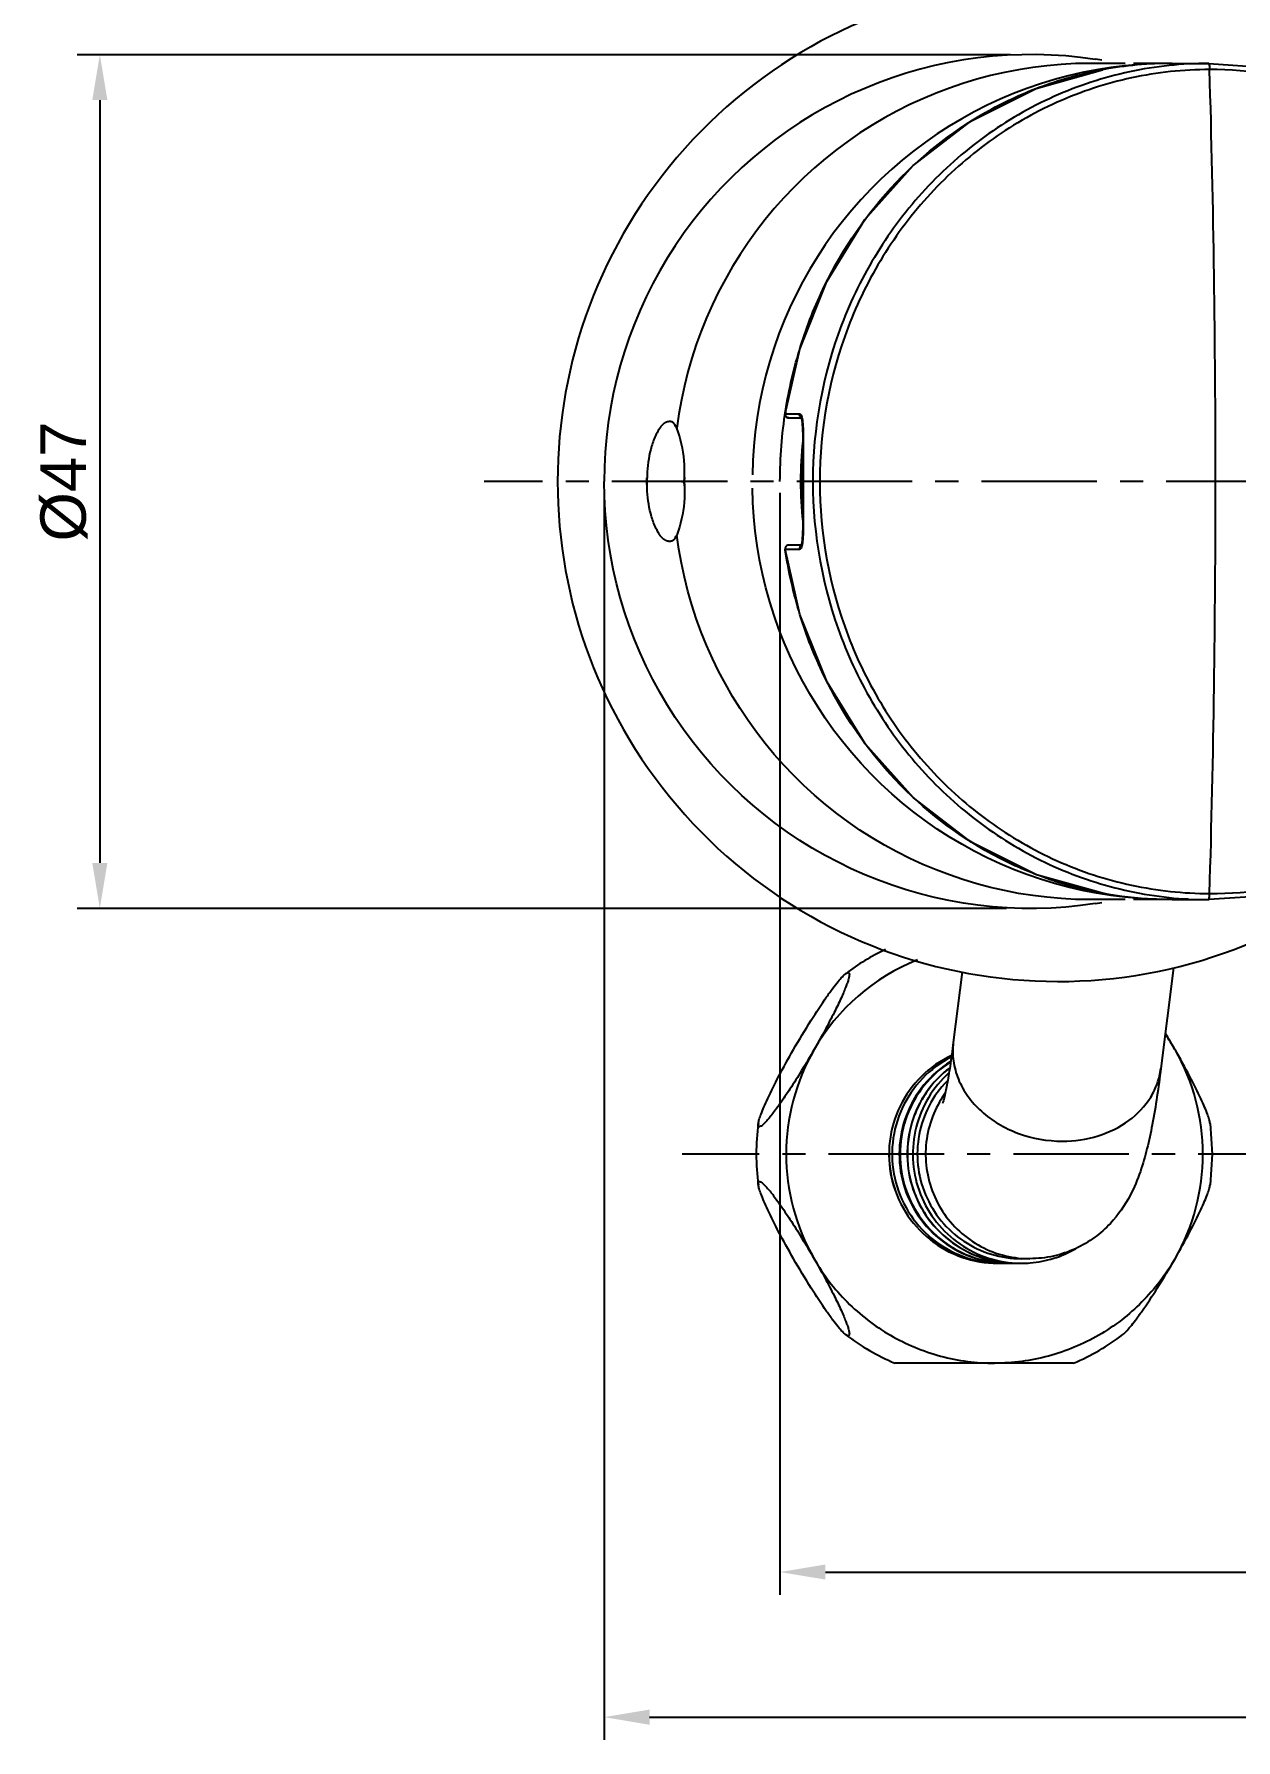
# Model space of a CAD drawing. Header units: millimetres. Extents: x 601 to 1195, y -13 to 407.
# Drawn here: x 716 to 782.1, y 263.6 to 357.5 of the extents above; entities that cross this region are included whole.
import ezdxf

# ---------------------------------------------------------------- set-up
doc = ezdxf.new("R2010")
doc.units = ezdxf.units.MM
doc.header["$LTSCALE"] = 0.1
doc.linetypes.add('CENTERX2', pattern=[101.6, 63.5, -12.7, 12.7, -12.7])
for name, color, linetype in [('02___PRT_ALL_AXES', 7, 'Continuous'), ('CENTER', 1, 'CENTERX2'), ('DIM', 3, 'Continuous'), ('MAKE2D ______', 7, 'Continuous'), ('MAKE2D ______ - TANGENT', 7, 'Continuous')]:
    doc.layers.add(name, color=color, linetype=linetype)
doc.styles.get("Standard").update_dxf_attribs({"font": 'arial.ttf'})
doc.dimstyles.new('ISO-25', dxfattribs={"dimtxt": 2.5, "dimasz": 2.5, "dimexe": 1.25, "dimexo": 0.625, "dimtad": 1, "dimdec": 1, "dimdsep": 46, "dimtxsty": 'Standard', "dimcen": 2.5, "dimadec": 0, "dimazin": 2, "dimtfac": 1, "dimtdec": 1, "dimtmove": 0, "dimatfit": 3, "dimfxl": 1, "dimarcsym": 0})

# ---------------------------------------------------------------- blocks, each defined once
blk = doc.blocks.new('*D11')
at = {"layer": 'Defpoints', "color": 0, "transparency": 16777216}
for p in [(756.998, 332.855), (861.882, 332.855), (861.882, 272.868)]:
    blk.add_point(p, dxfattribs=at)
at = {"layer": 'DIM', "color": 0, "lineweight": -2, "transparency": 16777216}
for p, q in [((756.998, 332.23), (756.998, 271.618)), ((861.882, 332.23), (861.882, 271.618)), ((759.498, 272.868), (859.382, 272.868))]:
    blk.add_line(p, q, dxfattribs=at)
at = {"layer": 'DIM', "color": 0, "transparency": 16777216}
for points in [[(759.498, 273.285), (759.498, 272.452), (756.998, 272.868)], [(859.382, 273.285), (859.382, 272.452), (861.882, 272.868)]]:
    blk.add_solid(points, dxfattribs=at)
at = {"layer": 'DIM', "color": 0, "transparency": 16777216, "insert": (809.44, 274.77), "char_height": 2.5, "attachment_point": 5}
blk.add_mtext('105', dxfattribs=at)
blk = doc.blocks.new('*D12')
at = {"layer": 'Defpoints', "color": 0, "transparency": 16777216}
for p in [(747.33, 332.855), (880.802, 332.855), (880.802, 264.885)]:
    blk.add_point(p, dxfattribs=at)
at = {"layer": 'DIM', "color": 0, "lineweight": -2, "transparency": 16777216}
for p, q in [((747.33, 332.23), (747.33, 263.635)), ((880.802, 332.23), (880.802, 263.635)), ((749.83, 264.885), (878.302, 264.885))]:
    blk.add_line(p, q, dxfattribs=at)
at = {"layer": 'DIM', "color": 0, "transparency": 16777216}
for points in [[(749.83, 265.302), (749.83, 264.468), (747.33, 264.885)], [(878.302, 265.302), (878.302, 264.468), (880.802, 264.885)]]:
    blk.add_solid(points, dxfattribs=at)
at = {"layer": 'DIM', "color": 0, "transparency": 16777216, "insert": (814.066, 266.787), "char_height": 2.5, "attachment_point": 5}
blk.add_mtext('133.5', dxfattribs=at)
blk = doc.blocks.new('*D16')
at = {"layer": 'Defpoints', "color": 0, "transparency": 16777216}
for p in [(770.299, 356.335), (719.601, 309.376), (770.086, 309.376)]:
    blk.add_point(p, dxfattribs=at)
at = {"layer": 'DIM', "color": 0, "lineweight": -2, "transparency": 16777216}
for p, q in [((769.674, 356.335), (718.351, 356.335)), ((719.601, 353.835), (719.601, 311.876)), ((769.461, 309.376), (718.351, 309.376))]:
    blk.add_line(p, q, dxfattribs=at)
at = {"layer": 'DIM', "color": 0, "transparency": 16777216}
for points in [[(719.184, 353.835), (720.018, 353.835), (719.601, 356.335)], [(719.184, 311.876), (720.018, 311.876), (719.601, 309.376)]]:
    blk.add_solid(points, dxfattribs=at)
at = {"layer": 'DIM', "color": 0, "transparency": 16777216, "insert": (717.629, 332.856), "char_height": 2.5, "attachment_point": 5, "rotation": 90}
blk.add_mtext('%%C47', dxfattribs=at)

msp = doc.modelspace()

# ---------------------------------------------------------------- linework, layer by layer
at = {"color": 7, "linetype": 'Continuous'}
for p, q in [((778.561, 355.855), (780.578, 355.855)), ((774.726, 355.505), (774.724, 355.505)), ((757.278, 336.585), (757.28, 336.587)), ((757.28, 336.587), (758.074, 336.586)), ((757.476, 336.355), (758.189, 336.355)), ((758.127, 332.855), (758.127, 332.864)), ((758.127, 332.855), (758.127, 332.845)), ((758.136, 332.855), (758.136, 332.863)), ((758.136, 332.846), (758.136, 332.855)), ((759.189, 332.855), (758.269, 332.855)), ((758.19, 329.355), (757.476, 329.355)), ((758.187, 329.342), (758.217, 329.47)), ((757.28, 329.123), (757.278, 329.125)), ((758.074, 329.123), (757.28, 329.123)), ((757.285, 329.089), (757.28, 329.123)), ((774.726, 310.204), (774.724, 310.204)), ((778.561, 309.855), (780.581, 309.855)), ((783.722, 310.071), (780.581, 309.855)), ((778.628, 306.101), (777.939, 300.57)), ((767.011, 305.879), (766.527, 301.99)), ((770.734, 290.105), (770.277, 290.105)), ((769.139, 289.855), (768.97, 289.855)), ((769.574, 289.855), (769.542, 289.855)), ((773.14, 284.355), (763.318, 284.355))]:
    msp.add_line(p, q, dxfattribs=at)
for points in [[(780.578, 355.855), (783.753, 355.634), (787.264, 354.862), (790.66, 353.54), (793.526, 351.902)], [(757.278, 336.585), (758.082, 340.133), (759.574, 343.859), (761.67, 347.265), (764.327, 350.239), (767.489, 352.674), (771.083, 354.477), (774.724, 355.505)], [(758.215, 336.251), (758.185, 336.373), (758.18, 336.386)], [(758.269, 332.855), (758.269, 333.162), (758.272, 333.803), (758.275, 334.392), (758.276, 334.917), (758.272, 335.37), (758.262, 335.745), (758.243, 336.04), (758.215, 336.251)], [(758.217, 329.47), (758.244, 329.687), (758.263, 329.986), (758.273, 330.365), (758.276, 330.821), (758.274, 331.348), (758.271, 331.938), (758.269, 332.58), (758.269, 332.855)], [(774.724, 310.204), (771.109, 311.222), (767.513, 313.021), (764.348, 315.451), (761.687, 318.421), (759.588, 321.823), (758.091, 325.547), (757.278, 329.125)], [(758.183, 329.322), (758.177, 329.316), (758.187, 329.342)]]:
    msp.add_lwpolyline(points, dxfattribs=at)
for centre, radius, start, end in [((772.272, 332.855), 27.5, 54.65602, 305.34671), ((778.533, 334.934), 20.921, 89.92136, 100.48495), ((3.566, 332.949), 777.381, 359.993017, 1.663479), ((757.476, 336.555), 0.2, 171.39022, 270.0302), ((782.02, 332.852), 25.02, 171.04235, 171.41668), ((778.227, 332.839), 20.1, 173.58567, 179.92974), ((778.235, 332.839), 20.099, 173.92281, 179.93162), ((778.274, 332.841), 20.059, 177.61273, 179.95939), ((778.275, 332.841), 20.051, 178.01917, 179.95964), ((778.225, 332.842), 20.097, 179.99133, 186.23096), ((778.231, 332.842), 20.095, 179.9899, 185.79972), ((778.278, 332.841), 20.063, 179.96117, 182.47551), ((778.281, 332.841), 20.057, 179.96092, 182.06725), ((3.566, 332.76), 777.381, 358.336519, 0.006983), ((757.476, 329.155), 0.2, 89.96968, 188.60997), ((768.818, 295.891), 11.469, 111.84623, 150.11846), ((736.99, 277.604), 48.137, 29.90764, 31.16502), ((768.741, 295.867), 11.508, 29.90923, 34.70669), ((768.877, 295.855), 11.538, 150.10888, 209.89112), ((768.714, 295.855), 11.538, 330.10888, 29.89112), ((770.756, 295.865), 5.748, 144.66326, 150.08445), ((770.734, 295.799), 5.694, 265.43385, 269.99433), ((769.139, 295.776), 5.921, 268.3801, 269.99926), ((769.139, 295.794), 5.939, 270.00106, 271.95094), ((769.574, 295.763), 5.908, 269.68473, 269.99997), ((769.574, 295.794), 5.939, 270.00106, 271.95094)]:
    msp.add_arc(centre, radius, start, end, dxfattribs=at)
for points, knots in [([(780.578, 355.855), (779.118, 355.855), (776.189, 355.54), (771.996, 354.168), (768.178, 351.952), (764.877, 349.02), (762.214, 345.49), (759.613, 340.221), (758.804, 335.777), (758.804, 332.855)], [0, 0, 0, 0, 0.124851, 0.249694, 0.374593, 0.499615, 0.624798, 0.750123, 1, 1, 1, 1]), ([(780.578, 355.855), (780.581, 355.855), (780.587, 355.845), (780.596, 355.816), (780.606, 355.748), (780.614, 355.644), (780.618, 355.562), (780.619, 355.516)], [0, 0, 0, 0, 0.026264, 0.081632, 0.286156, 0.602455, 1, 1, 1, 1]), ([(756.998, 332.855), (757, 334.166), (757.103, 335.463), (757.305, 336.748), (757.493, 337.944), (758.04, 340.296), (759.783, 344.692), (763.067, 349.494), (767.589, 352.978), (771.59, 354.755), (773.676, 355.311), (774.726, 355.505)], [-0.143243, -0.143243, -0.143243, -0.143243, 0, 0, 0, 0.133296, 0.264765, 0.51945, 0.763388, 0.882422, 1, 1, 1, 1]), ([(780.619, 355.516), (779.181, 355.516), (776.297, 355.206), (772.168, 353.852), (768.41, 351.667), (765.162, 348.777), (762.542, 345.299), (759.983, 340.109), (759.189, 335.733), (759.189, 332.855)], [0, 0, 0, 0, 0.124847, 0.24969, 0.374591, 0.499616, 0.624801, 0.750125, 1, 1, 1, 1]), ([(793.29, 351.62), (791.438, 352.867), (787.346, 354.833), (782.853, 355.516), (780.619, 355.516)], [0, 0, 0, 0, 0.499894, 1, 1, 1, 1]), ([(757.476, 336.355), (757.42, 336.355), (757.304, 336.408), (757.271, 336.531), (757.28, 336.587)], [0, 0, 0, 0, 0.498448, 1, 1, 1, 1]), ([(758.074, 336.586), (758.116, 336.586), (758.172, 336.502), (758.203, 336.385), (758.22, 336.298), (758.227, 336.249)], [0, 0, 0, 0, 0.323987, 0.613264, 1, 1, 1, 1]), ([(758.227, 336.249), (758.23, 336.225), (758.244, 336.117), (758.252, 336.008), (758.257, 335.923)], [0, 0, 0, 0, 0.221568, 1, 1, 1, 1]), ([(758.257, 335.923), (758.269, 335.724), (758.279, 335.278), (758.278, 334.255), (758.271, 333.431), (758.271, 332.855)], [0, 0, 0, 0, 0.195031, 0.436263, 1, 1, 1, 1]), ([(758.271, 332.855), (758.271, 332.24), (758.279, 331.369), (758.278, 330.3), (758.264, 329.844), (758.247, 329.646)], [0, 0, 0, 0, 0.57456, 0.814141, 1, 1, 1, 1]), ([(758.804, 332.855), (758.804, 329.932), (759.613, 325.488), (762.214, 320.22), (764.877, 316.69), (768.178, 313.758), (771.995, 311.542), (776.188, 310.169), (779.117, 309.855), (780.578, 309.855)], [0, 0, 0, 0, 0.249879, 0.375205, 0.500375, 0.625392, 0.750291, 0.875136, 1, 1, 1, 1]), ([(759.189, 332.855), (759.189, 329.977), (759.983, 325.601), (762.542, 320.411), (765.161, 316.933), (768.41, 314.042), (772.168, 311.858), (776.296, 310.503), (779.181, 310.193), (780.619, 310.193)], [0, 0, 0, 0, 0.249877, 0.375202, 0.500374, 0.625394, 0.750295, 0.87514, 1, 1, 1, 1]), ([(757.476, 329.355), (757.42, 329.355), (757.303, 329.302), (757.271, 329.178), (757.28, 329.123)], [0, 0, 0, 0, 0.498447, 1, 1, 1, 1]), ([(758.211, 329.369), (758.208, 329.351), (758.195, 329.291), (758.177, 329.231), (758.157, 329.192)], [0, 0, 0, 0, 0.299177, 1, 1, 1, 1]), ([(758.247, 329.646), (758.245, 329.62), (758.236, 329.527), (758.224, 329.435), (758.211, 329.369)], [0, 0, 0, 0, 0.281632, 1, 1, 1, 1]), ([(774.726, 310.204), (773.671, 310.4), (771.576, 310.959), (767.558, 312.748), (763.021, 316.26), (759.738, 321.097), (758.006, 325.522), (757.468, 327.888), (757.285, 329.089)], [0, 0, 0, 0, 0.117549, 0.236573, 0.480541, 0.735306, 0.866775, 1, 1, 1, 1]), ([(758.157, 329.192), (758.152, 329.182), (758.134, 329.15), (758.099, 329.123), (758.074, 329.123)], [0, 0, 0, 0, 0.319988, 1, 1, 1, 1]), ([(780.619, 310.193), (782.853, 310.193), (787.345, 310.877), (791.438, 312.842), (793.29, 314.09)], [0, 0, 0, 0, 0.500075, 1, 1, 1, 1]), ([(778.561, 309.855), (778.23, 309.855), (776.945, 309.884), (775.663, 310.03), (774.726, 310.204)], [0, 0, 0, 0, 0.258183, 1, 1, 1, 1]), ([(780.578, 309.855), (780.581, 309.855), (780.587, 309.864), (780.596, 309.894), (780.606, 309.961), (780.614, 310.066), (780.618, 310.148), (780.619, 310.193)], [0, 0, 0, 0, 0.026264, 0.081632, 0.286156, 0.602455, 1, 1, 1, 1]), ([(757.741, 301.605), (758.056, 302.152), (758.644, 303.131), (759.378, 304.25), (759.882, 304.951), (760.17, 305.322), (760.402, 305.591), (760.545, 305.731), (760.609, 305.78)], [0, 0, 0, 0, 0.372935, 0.67447, 0.790162, 0.882493, 0.95216, 1, 1, 1, 1]), ([(760.609, 305.78), (760.636, 305.801), (760.681, 305.831), (760.745, 305.853), (760.782, 305.839), (760.799, 305.817), (760.809, 305.786), (760.814, 305.725), (760.801, 305.623), (760.765, 305.469), (760.702, 305.274), (760.613, 305.034), (760.497, 304.751), (760.288, 304.279), (759.95, 303.581), (759.456, 302.636), (759.079, 301.961), (758.874, 301.605)], [0, 0, 0, 0, 0.020771, 0.033846, 0.038795, 0.043985, 0.050405, 0.058623, 0.081426, 0.113548, 0.155517, 0.207704, 0.270454, 0.344087, 0.524636, 0.747386, 1, 1, 1, 1]), ([(758.874, 301.605), (758.651, 301.218), (758.219, 300.489), (757.591, 299.495), (757.107, 298.778), (756.767, 298.307), (756.555, 298.028), (756.37, 297.8), (756.212, 297.62), (756.081, 297.489), (755.985, 297.411), (755.921, 297.375), (755.885, 297.362), (755.853, 297.361), (755.816, 297.381), (755.799, 297.452), (755.804, 297.508), (755.809, 297.544)], [0, 0, 0, 0, 0.245747, 0.46633, 0.647473, 0.722139, 0.786292, 0.840145, 0.883922, 0.917889, 0.942397, 0.951315, 0.958246, 0.963625, 0.968331, 0.980227, 1, 1, 1, 1]), ([(755.809, 297.544), (755.819, 297.616), (755.863, 297.789), (755.966, 298.087), (756.122, 298.472), (756.435, 299.167), (756.969, 300.228), (757.46, 301.116), (757.741, 301.605)], [0, 0, 0, 0, 0.048531, 0.118155, 0.209945, 0.324847, 0.624823, 1, 1, 1, 1]), ([(766.426, 301.285), (765.819, 300.999), (764.693, 300.213), (763.497, 298.547), (762.916, 296.576), (763.02, 294.524), (763.796, 292.622), (765.156, 291.084), (766.947, 290.085), (768.299, 289.855), (768.97, 289.855)], [0, 0, 0, 0, 0.124918, 0.249946, 0.375061, 0.500202, 0.625297, 0.750292, 0.875174, 1, 1, 1, 1]), ([(766.426, 301.285), (765.82, 300.998), (764.695, 300.212), (763.5, 298.546), (762.92, 296.574), (763.024, 294.522), (763.8, 292.62), (765.16, 291.083), (766.949, 290.085), (768.3, 289.855), (768.97, 289.855)], [0, 0, 0, 0, 0.124883, 0.249923, 0.375088, 0.500291, 0.625426, 0.750419, 0.875252, 1, 1, 1, 1]), ([(766.527, 301.99), (766.473, 301.556), (766.368, 300.775), (766.199, 299.756), (766.058, 299.074), (765.969, 298.74), (765.938, 298.643)], [0, 0, 0, 0, 0.386208, 0.695226, 0.910785, 1, 1, 1, 1]), ([(766.527, 301.99), (766.486, 301.656), (766.492, 300.965), (766.771, 299.954), (767.304, 299.008), (768.061, 298.171), (769.008, 297.48), (770.468, 296.787), (771.702, 296.57), (772.521, 296.57)], [0, 0, 0, 0, 0.111534, 0.22552, 0.343835, 0.467415, 0.596192, 0.729187, 1, 1, 1, 1]), ([(780.649, 297.544), (780.639, 297.616), (780.595, 297.789), (780.492, 298.087), (780.335, 298.472), (780.023, 299.167), (779.489, 300.228), (778.998, 301.116), (778.717, 301.605)], [0, 0, 0, 0, 0.04853, 0.118153, 0.20994, 0.32484, 0.624816, 1, 1, 1, 1]), ([(766.408, 301.192), (765.826, 300.892), (764.752, 300.091), (763.623, 298.438), (763.087, 296.505), (763.203, 294.503), (763.959, 292.646), (765.274, 291.135), (767.004, 290.132), (768.317, 289.876), (768.971, 289.857)], [0, 0, 0, 0, 0.124891, 0.249934, 0.375095, 0.500289, 0.625417, 0.750407, 0.875239, 1, 1, 1, 1]), ([(766.357, 300.935), (765.814, 300.593), (764.832, 299.726), (763.853, 298.031), (763.457, 296.112), (763.69, 294.166), (764.525, 292.394), (765.879, 290.978), (767.609, 290.065), (768.9, 289.855), (769.542, 289.855)], [0, 0, 0, 0, 0.124969, 0.250003, 0.375082, 0.500166, 0.625215, 0.7502, 0.875113, 1, 1, 1, 1]), ([(766.357, 300.932), (765.815, 300.59), (764.835, 299.722), (763.858, 298.027), (763.465, 296.108), (763.698, 294.163), (764.533, 292.391), (765.885, 290.977), (767.612, 290.065), (768.902, 289.855), (769.542, 289.855)], [0, 0, 0, 0, 0.12493, 0.250005, 0.375182, 0.50037, 0.625479, 0.750446, 0.875261, 1, 1, 1, 1]), ([(766.353, 300.909), (765.817, 300.564), (764.848, 299.695), (763.884, 298.004), (763.498, 296.093), (763.734, 294.158), (764.565, 292.396), (765.907, 290.986), (767.623, 290.073), (768.905, 289.858), (769.542, 289.855)], [0, 0, 0, 0, 0.124931, 0.250007, 0.375183, 0.500369, 0.625476, 0.750443, 0.875257, 1, 1, 1, 1]), ([(766.329, 300.611), (765.839, 300.233), (764.972, 299.318), (764.156, 297.62), (763.896, 295.751), (764.219, 293.893), (765.092, 292.222), (766.435, 290.899), (768.115, 290.05), (769.36, 289.855), (769.977, 289.855)], [0, 0, 0, 0, 0.124984, 0.25003, 0.375111, 0.500191, 0.62523, 0.750208, 0.875114, 1, 1, 1, 1]), ([(766.328, 300.607), (765.84, 300.229), (765.19, 299.54), (764.569, 298.465), (764.12, 297.306), (763.904, 295.747), (764.175, 294.196), (764.664, 293.054), (765.323, 292.001), (766.442, 290.897), (768.119, 290.05), (769.361, 289.855), (769.977, 289.855)], [0, 0, 0, 0, 0.124871, 0.187549, 0.250255, 0.375343, 0.500426, 0.563126, 0.625796, 0.750651, 0.87536, 1, 1, 1, 1]), ([(777.939, 300.57), (777.81, 299.533), (777.597, 298.052), (777.196, 296.165), (776.823, 294.853), (776.234, 293.424), (775.373, 292.184), (774.305, 291.235), (773.247, 290.609), (772.032, 290.199), (771.168, 290.105), (770.734, 290.105)], [0, 0, 0, 0, 0.222735, 0.318728, 0.411098, 0.513351, 0.647159, 0.728582, 0.816288, 0.907407, 1, 1, 1, 1]), ([(772.521, 296.57), (773.185, 296.57), (774.489, 296.756), (776.212, 297.59), (777.274, 298.705), (777.774, 299.745), (777.905, 300.294), (777.939, 300.57)], [0, 0, 0, 0, 0.272335, 0.530372, 0.770735, 0.886232, 1, 1, 1, 1]), ([(765.774, 298.731), (765.534, 298.314), (765.157, 297.415), (764.946, 295.971), (765.099, 294.519), (765.609, 293.152), (766.442, 291.955), (767.546, 291.004), (768.85, 290.359), (769.802, 290.161), (770.281, 290.123)], [0, 0, 0, 0, 0.1251, 0.25026, 0.375426, 0.500539, 0.625553, 0.750453, 0.875225, 1, 1, 1, 1]), ([(755.809, 294.166), (755.804, 294.201), (755.799, 294.257), (755.816, 294.328), (755.853, 294.348), (755.885, 294.347), (755.921, 294.335), (755.985, 294.299), (756.081, 294.22), (756.212, 294.089), (756.37, 293.91), (756.555, 293.682), (756.767, 293.403), (757.107, 292.932), (757.591, 292.214), (758.219, 291.22), (758.651, 290.492), (758.874, 290.105)], [0, 0, 0, 0, 0.019774, 0.03167, 0.036376, 0.041755, 0.048685, 0.057603, 0.082111, 0.116077, 0.159854, 0.213707, 0.27786, 0.352527, 0.533672, 0.754254, 1, 1, 1, 1]), ([(757.741, 290.105), (757.46, 290.594), (756.969, 291.482), (756.435, 292.543), (756.122, 293.237), (755.966, 293.622), (755.863, 293.921), (755.819, 294.093), (755.809, 294.166)], [0, 0, 0, 0, 0.375181, 0.675157, 0.790057, 0.881845, 0.951469, 1, 1, 1, 1]), ([(778.717, 290.105), (778.998, 290.594), (779.489, 291.482), (780.023, 292.543), (780.335, 293.237), (780.492, 293.622), (780.595, 293.921), (780.639, 294.093), (780.649, 294.166)], [0, 0, 0, 0, 0.37518, 0.675155, 0.790056, 0.881844, 0.951468, 1, 1, 1, 1]), ([(760.609, 285.929), (760.545, 285.979), (760.402, 286.118), (760.17, 286.387), (759.882, 286.759), (759.378, 287.459), (758.644, 288.579), (758.056, 289.557), (757.741, 290.105)], [0, 0, 0, 0, 0.047838, 0.117504, 0.209835, 0.325528, 0.627066, 1, 1, 1, 1]), ([(758.874, 290.105), (759.079, 289.749), (759.456, 289.074), (759.95, 288.128), (760.288, 287.43), (760.497, 286.959), (760.613, 286.675), (760.702, 286.436), (760.765, 286.24), (760.801, 286.087), (760.814, 285.984), (760.809, 285.923), (760.799, 285.892), (760.782, 285.87), (760.745, 285.856), (760.681, 285.878), (760.636, 285.909), (760.609, 285.929)], [0, 0, 0, 0, 0.252614, 0.475364, 0.655913, 0.729545, 0.792296, 0.844483, 0.886452, 0.918575, 0.941379, 0.949597, 0.956017, 0.961206, 0.966156, 0.97923, 1, 1, 1, 1]), ([(758.874, 290.105), (759.372, 289.238), (760.601, 287.63), (763, 285.782), (765.794, 284.619), (767.798, 284.355), (768.795, 284.355)], [0, 0, 0, 0, 0.250332, 0.500399, 0.750252, 1, 1, 1, 1]), ([(778.717, 290.105), (778.219, 289.238), (776.99, 287.63), (774.59, 285.782), (771.797, 284.619), (769.792, 284.355), (768.795, 284.355)], [0, 0, 0, 0, 0.250332, 0.500399, 0.750252, 1, 1, 1, 1]), ([(775.848, 285.929), (775.913, 285.979), (776.056, 286.119), (776.288, 286.387), (776.576, 286.759), (777.08, 287.459), (777.814, 288.579), (778.402, 289.557), (778.717, 290.105)], [0, 0, 0, 0, 0.047844, 0.117515, 0.209849, 0.325543, 0.627077, 1, 1, 1, 1])]:
    msp.add_open_spline(points, degree=3, knots=knots, dxfattribs=at)
for points in [[(758.089, 336.473), (758.074, 336.508), (758.068, 336.549), (758.074, 336.586)], [(758.179, 336.377), (758.14, 336.397), (758.107, 336.433), (758.089, 336.473)], [(758.089, 329.236), (758.074, 329.201), (758.068, 329.161), (758.074, 329.123)], [(758.179, 329.332), (758.14, 329.312), (758.107, 329.276), (758.089, 329.236)]]:
    msp.add_open_spline(points, degree=3, dxfattribs=at)
at = {"layer": '02___PRT_ALL_AXES', "color": 7, "linetype": 'Continuous'}
for p, q in [((780.649, 297.544), (780.764, 295.855)), ((780.764, 295.855), (780.649, 294.166)), ((770.734, 290.105), (770.277, 290.105)), ((769.139, 289.855), (768.97, 289.855)), ((769.574, 289.855), (769.542, 289.855))]:
    msp.add_line(p, q, dxfattribs=at)
for centre, radius, start, end in [((768.237, 295.783), 12.574, 115.65597, 127.34298), ((768.223, 295.855), 12.528, 172.25106, 187.7488), ((770.277, 295.813), 5.958, 274.64979, 299.94917), ((770.277, 295.781), 5.927, 267.12764, 269.9976), ((770.277, 295.755), 5.9, 270.00003, 270.29178), ((770.276, 295.799), 5.944, 270.29677, 274.66746), ((768.245, 295.943), 12.593, 232.67036, 246.95648), ((768.211, 295.946), 12.596, 293.04495, 307.32755)]:
    msp.add_arc(centre, radius, start, end, dxfattribs=at)
for points, knots in [([(766.283, 300.319), (765.847, 299.926), (765.087, 299.004), (764.4, 297.355), (764.219, 295.575), (764.562, 293.819), (765.398, 292.239), (766.656, 290.972), (768.226, 290.125), (769.395, 289.892), (769.98, 289.862)], [0, 0, 0, 0, 0.124984, 0.250091, 0.375264, 0.500424, 0.625497, 0.750439, 0.875236, 1, 1, 1, 1]), ([(766.181, 299.875), (765.791, 299.474), (765.125, 298.552), (764.569, 296.944), (764.498, 295.242), (764.921, 293.593), (765.8, 292.136), (767.062, 290.996), (768.597, 290.271), (769.719, 290.105), (770.277, 290.105)], [0, 0, 0, 0, 0.125022, 0.250157, 0.375343, 0.5005, 0.625559, 0.750484, 0.875271, 1, 1, 1, 1])]:
    msp.add_open_spline(points, degree=3, knots=knots, dxfattribs=at)
at = {"layer": 'CENTER'}
for p, q in [((886.188, 332.855), (740.738, 332.855)), ((786.342, 295.855), (751.623, 295.855))]:
    msp.add_line(p, q, dxfattribs=at)
at = {"layer": 'MAKE2D ______'}
for p, q in [((775.973, 355.855), (774.049, 355.855)), ((774.688, 356.029), (774.351, 356.08)), ((775.181, 355.622), (774.398, 355.498)), ((775.967, 355.72), (775.181, 355.622)), ((776.756, 355.79), (775.967, 355.72)), ((778.406, 355.855), (776.435, 355.855)), ((777.547, 355.833), (776.756, 355.79)), ((778.339, 355.848), (777.547, 355.833)), ((779.131, 355.836), (778.339, 355.848)), ((779.42, 355.822), (779.131, 355.836)), ((771.326, 354.732), (770.577, 354.474)), ((772.084, 354.963), (771.326, 354.732)), ((772.849, 355.168), (772.084, 354.963)), ((773.621, 355.346), (772.849, 355.168)), ((774.398, 355.498), (773.621, 355.346)), ((769.108, 353.883), (768.389, 353.549)), ((769.838, 354.191), (769.108, 353.883)), ((770.577, 354.474), (769.838, 354.191)), ((766.989, 352.809), (766.309, 352.403)), ((767.683, 353.191), (766.989, 352.809)), ((768.389, 353.549), (767.683, 353.191)), ((765.644, 351.973), (764.993, 351.521)), ((766.309, 352.403), (765.644, 351.973)), ((764.359, 351.047), (763.741, 350.551)), ((764.993, 351.521), (764.359, 351.047)), ((763.141, 350.034), (762.559, 349.496)), ((763.741, 350.551), (763.141, 350.034)), ((762.559, 349.496), (761.996, 348.939)), ((761.453, 348.363), (760.93, 347.768)), ((761.996, 348.939), (761.453, 348.363)), ((760.93, 347.768), (760.428, 347.155)), ((759.947, 346.526), (759.489, 345.88)), ((760.428, 347.155), (759.947, 346.526)), ((759.489, 345.88), (759.053, 345.218)), ((758.64, 344.542), (758.251, 343.853)), ((759.053, 345.218), (758.64, 344.542)), ((758.251, 343.853), (757.885, 343.15)), ((757.885, 343.15), (757.545, 342.435)), ((757.229, 341.708), (756.939, 340.971)), ((757.545, 342.435), (757.229, 341.708)), ((756.939, 340.971), (756.674, 340.225)), ((756.674, 340.225), (756.435, 339.469)), ((756.435, 339.469), (756.223, 338.706)), ((756.037, 337.936), (755.877, 337.16)), ((756.223, 338.706), (756.037, 337.936)), ((755.877, 337.16), (755.745, 336.38)), ((750.484, 335.918), (750.467, 335.899)), ((750.5, 335.937), (750.484, 335.918)), ((750.518, 335.955), (750.5, 335.937)), ((750.535, 335.973), (750.518, 335.955)), ((750.554, 335.99), (750.535, 335.973)), ((750.572, 336.006), (750.554, 335.99)), ((750.591, 336.022), (750.572, 336.006)), ((750.601, 336.029), (750.591, 336.022)), ((750.611, 336.037), (750.601, 336.029)), ((750.62, 336.044), (750.611, 336.037)), ((750.63, 336.051), (750.62, 336.044)), ((750.641, 336.058), (750.63, 336.051)), ((750.651, 336.064), (750.641, 336.058)), ((750.661, 336.071), (750.651, 336.064)), ((750.672, 336.077), (750.661, 336.071)), ((750.683, 336.083), (750.672, 336.077)), ((750.693, 336.088), (750.683, 336.083)), ((750.704, 336.094), (750.693, 336.088)), ((750.715, 336.099), (750.704, 336.094)), ((750.727, 336.104), (750.715, 336.099)), ((750.738, 336.109), (750.727, 336.104)), ((750.749, 336.114), (750.738, 336.109)), ((750.761, 336.118), (750.749, 336.114)), ((750.773, 336.122), (750.761, 336.118)), ((750.785, 336.126), (750.773, 336.122)), ((750.797, 336.13), (750.785, 336.126)), ((750.809, 336.133), (750.797, 336.13)), ((750.822, 336.136), (750.809, 336.133)), ((750.834, 336.139), (750.822, 336.136)), ((750.847, 336.141), (750.834, 336.139)), ((750.86, 336.143), (750.847, 336.141)), ((750.876, 336.146), (750.86, 336.143)), ((750.893, 336.148), (750.876, 336.146)), ((750.911, 336.149), (750.893, 336.148)), ((750.919, 336.15), (750.911, 336.149)), ((750.928, 336.15), (750.919, 336.15)), ((750.936, 336.15), (750.928, 336.15)), ((750.945, 336.15), (750.936, 336.15)), ((750.954, 336.15), (750.945, 336.15)), ((750.962, 336.15), (750.954, 336.15)), ((750.971, 336.149), (750.962, 336.15)), ((750.979, 336.149), (750.971, 336.149)), ((750.988, 336.148), (750.979, 336.149)), ((750.996, 336.147), (750.988, 336.148)), ((751.005, 336.146), (750.996, 336.147)), ((751.013, 336.144), (751.005, 336.146)), ((751.021, 336.142), (751.013, 336.144)), ((751.03, 336.141), (751.021, 336.142)), ((751.038, 336.138), (751.03, 336.141)), ((751.046, 336.136), (751.038, 336.138)), ((751.054, 336.134), (751.046, 336.136)), ((751.061, 336.131), (751.054, 336.134)), ((751.069, 336.128), (751.061, 336.131)), ((751.077, 336.125), (751.069, 336.128)), ((751.084, 336.121), (751.077, 336.125)), ((751.088, 336.119), (751.084, 336.121)), ((751.091, 336.117), (751.088, 336.119)), ((751.095, 336.115), (751.091, 336.117)), ((751.099, 336.113), (751.095, 336.115)), ((751.102, 336.111), (751.099, 336.113)), ((751.106, 336.109), (751.102, 336.111)), ((751.109, 336.107), (751.106, 336.109)), ((751.113, 336.104), (751.109, 336.107)), ((751.116, 336.102), (751.113, 336.104)), ((751.119, 336.1), (751.116, 336.102)), ((751.124, 336.096), (751.119, 336.1)), ((751.128, 336.093), (751.124, 336.096)), ((751.132, 336.089), (751.128, 336.093)), ((751.137, 336.085), (751.132, 336.089)), ((751.141, 336.081), (751.137, 336.085)), ((751.145, 336.077), (751.141, 336.081)), ((751.149, 336.073), (751.145, 336.077)), ((751.153, 336.069), (751.149, 336.073)), ((751.157, 336.065), (751.153, 336.069)), ((751.16, 336.06), (751.157, 336.065)), ((751.168, 336.051), (751.16, 336.06)), ((751.175, 336.042), (751.168, 336.051)), ((751.182, 336.032), (751.175, 336.042)), ((751.189, 336.022), (751.182, 336.032)), ((751.195, 336.012), (751.189, 336.022)), ((751.202, 336.002), (751.195, 336.012)), ((751.208, 335.991), (751.202, 336.002)), ((751.22, 335.97), (751.208, 335.991)), ((751.266, 335.885), (751.22, 335.97)), ((755.745, 336.38), (755.64, 335.594)), ((750.02, 335.044), (749.99, 334.96)), ((750.052, 335.128), (750.02, 335.044)), ((750.085, 335.21), (750.052, 335.128)), ((750.12, 335.293), (750.085, 335.21)), ((750.157, 335.375), (750.12, 335.293)), ((750.196, 335.456), (750.157, 335.375)), ((750.237, 335.536), (750.196, 335.456)), ((750.281, 335.616), (750.237, 335.536)), ((750.307, 335.662), (750.281, 335.616)), ((750.333, 335.708), (750.307, 335.662)), ((750.361, 335.752), (750.333, 335.708)), ((750.39, 335.796), (750.361, 335.752)), ((750.405, 335.818), (750.39, 335.796)), ((750.42, 335.839), (750.405, 335.818)), ((750.435, 335.859), (750.42, 335.839)), ((750.451, 335.879), (750.435, 335.859)), ((750.467, 335.899), (750.451, 335.879)), ((751.277, 335.865), (751.266, 335.885)), ((751.283, 335.855), (751.277, 335.865)), ((751.288, 335.846), (751.283, 335.855)), ((751.294, 335.836), (751.288, 335.846)), ((751.3, 335.828), (751.294, 335.836)), ((751.306, 335.819), (751.3, 335.828)), ((751.309, 335.815), (751.306, 335.819)), ((751.312, 335.812), (751.309, 335.815)), ((751.315, 335.808), (751.312, 335.812)), ((751.318, 335.804), (751.315, 335.808)), ((751.322, 335.801), (751.318, 335.804)), ((751.325, 335.797), (751.322, 335.801)), ((751.402, 335.58), (751.325, 335.797)), ((751.471, 335.36), (751.402, 335.58)), ((751.533, 335.139), (751.471, 335.36)), ((751.587, 334.915), (751.533, 335.139)), ((755.64, 335.594), (755.562, 334.806)), ((749.779, 334.098), (749.753, 333.922)), ((749.81, 334.273), (749.779, 334.098)), ((749.846, 334.447), (749.81, 334.273)), ((749.888, 334.62), (749.846, 334.447)), ((749.911, 334.706), (749.888, 334.62)), ((749.936, 334.791), (749.911, 334.706)), ((749.962, 334.876), (749.936, 334.791)), ((749.99, 334.96), (749.962, 334.876)), ((751.634, 334.689), (751.587, 334.915)), ((751.673, 334.462), (751.634, 334.689)), ((751.704, 334.234), (751.673, 334.462)), ((751.728, 334.005), (751.704, 334.234)), ((755.562, 334.806), (755.511, 334.016)), ((749.69, 333.211), (749.678, 332.855)), ((749.7, 333.39), (749.69, 333.211)), ((749.714, 333.568), (749.7, 333.39)), ((749.731, 333.745), (749.714, 333.568)), ((749.753, 333.922), (749.731, 333.745)), ((751.743, 333.775), (751.728, 334.005)), ((751.751, 333.545), (751.743, 333.775)), ((751.744, 333.085), (751.752, 333.315)), ((751.752, 333.315), (751.751, 333.545)), ((755.511, 334.016), (755.487, 333.224)), ((749.678, 332.855), (749.679, 333.051)), ((749.678, 332.855), (749.679, 332.659)), ((749.69, 332.499), (749.678, 332.855)), ((749.7, 332.321), (749.69, 332.499)), ((749.714, 332.143), (749.7, 332.321)), ((751.729, 332.855), (751.744, 333.085)), ((751.745, 333.085), (751.729, 332.855)), ((751.745, 332.625), (751.729, 332.855)), ((751.729, 332.855), (751.744, 332.625)), ((751.751, 332.165), (751.743, 331.935)), ((751.744, 332.625), (751.752, 332.395)), ((751.752, 332.395), (751.751, 332.165)), ((755.511, 331.694), (755.487, 332.486)), ((749.731, 331.965), (749.714, 332.143)), ((749.753, 331.788), (749.731, 331.965)), ((749.779, 331.612), (749.753, 331.788)), ((749.81, 331.437), (749.779, 331.612)), ((749.846, 331.263), (749.81, 331.437)), ((749.888, 331.09), (749.846, 331.263)), ((751.673, 331.248), (751.634, 331.021)), ((751.704, 331.476), (751.673, 331.248)), ((751.728, 331.705), (751.704, 331.476)), ((751.743, 331.935), (751.728, 331.705)), ((755.562, 330.904), (755.511, 331.694)), ((749.911, 331.005), (749.888, 331.09)), ((749.936, 330.919), (749.911, 331.005)), ((749.962, 330.834), (749.936, 330.919)), ((749.99, 330.75), (749.962, 330.834)), ((750.02, 330.666), (749.99, 330.75)), ((750.052, 330.583), (750.02, 330.666)), ((750.085, 330.5), (750.052, 330.583)), ((750.12, 330.417), (750.085, 330.5)), ((750.157, 330.335), (750.12, 330.417)), ((750.196, 330.254), (750.157, 330.335)), ((751.471, 330.35), (751.402, 330.13)), ((751.533, 330.572), (751.471, 330.35)), ((751.587, 330.795), (751.533, 330.572)), ((751.634, 331.021), (751.587, 330.795)), ((755.64, 330.116), (755.562, 330.904)), ((750.237, 330.174), (750.196, 330.254)), ((750.281, 330.094), (750.237, 330.174)), ((750.307, 330.048), (750.281, 330.094)), ((750.333, 330.002), (750.307, 330.048)), ((750.361, 329.958), (750.333, 330.002)), ((750.39, 329.914), (750.361, 329.958)), ((750.405, 329.893), (750.39, 329.914)), ((750.42, 329.872), (750.405, 329.893)), ((750.435, 329.851), (750.42, 329.872)), ((750.451, 329.831), (750.435, 329.851)), ((750.467, 329.811), (750.451, 329.831)), ((750.484, 329.792), (750.467, 329.811)), ((750.5, 329.773), (750.484, 329.792)), ((750.518, 329.755), (750.5, 329.773)), ((750.535, 329.737), (750.518, 329.755)), ((750.554, 329.72), (750.535, 329.737)), ((750.572, 329.704), (750.554, 329.72)), ((750.591, 329.688), (750.572, 329.704)), ((750.601, 329.681), (750.591, 329.688)), ((750.611, 329.673), (750.601, 329.681)), ((750.62, 329.666), (750.611, 329.673)), ((750.63, 329.659), (750.62, 329.666)), ((750.641, 329.653), (750.63, 329.659)), ((750.651, 329.646), (750.641, 329.653)), ((750.661, 329.64), (750.651, 329.646)), ((750.672, 329.633), (750.661, 329.64)), ((750.683, 329.627), (750.672, 329.633)), ((750.693, 329.622), (750.683, 329.627)), ((750.704, 329.616), (750.693, 329.622)), ((750.715, 329.611), (750.704, 329.616)), ((750.727, 329.606), (750.715, 329.611)), ((750.738, 329.601), (750.727, 329.606)), ((750.749, 329.596), (750.738, 329.601)), ((750.761, 329.592), (750.749, 329.596)), ((750.773, 329.588), (750.761, 329.592)), ((750.785, 329.584), (750.773, 329.588)), ((750.797, 329.581), (750.785, 329.584)), ((750.809, 329.577), (750.797, 329.581)), ((750.822, 329.574), (750.809, 329.577)), ((750.834, 329.571), (750.822, 329.574)), ((750.847, 329.569), (750.834, 329.571)), ((750.86, 329.567), (750.847, 329.569)), ((750.876, 329.564), (750.86, 329.567)), ((750.893, 329.562), (750.876, 329.564)), ((750.911, 329.561), (750.893, 329.562)), ((750.919, 329.56), (750.911, 329.561)), ((750.928, 329.56), (750.919, 329.56)), ((750.936, 329.56), (750.928, 329.56)), ((750.945, 329.56), (750.936, 329.56)), ((750.954, 329.56), (750.945, 329.56)), ((750.962, 329.56), (750.954, 329.56)), ((750.971, 329.561), (750.962, 329.56)), ((750.979, 329.561), (750.971, 329.561)), ((750.988, 329.562), (750.979, 329.561)), ((750.996, 329.563), (750.988, 329.562)), ((751.005, 329.565), (750.996, 329.563)), ((751.013, 329.566), (751.005, 329.565)), ((751.021, 329.568), (751.013, 329.566)), ((751.03, 329.57), (751.021, 329.568)), ((751.038, 329.572), (751.03, 329.57)), ((751.046, 329.574), (751.038, 329.572)), ((751.054, 329.577), (751.046, 329.574)), ((751.061, 329.579), (751.054, 329.577)), ((751.069, 329.582), (751.061, 329.579)), ((751.077, 329.586), (751.069, 329.582)), ((751.084, 329.589), (751.077, 329.586)), ((751.088, 329.591), (751.084, 329.589)), ((751.091, 329.593), (751.088, 329.591)), ((751.095, 329.595), (751.091, 329.593)), ((751.099, 329.597), (751.095, 329.595)), ((751.102, 329.599), (751.099, 329.597)), ((751.106, 329.601), (751.102, 329.599)), ((751.109, 329.603), (751.106, 329.601)), ((751.113, 329.606), (751.109, 329.603)), ((751.116, 329.608), (751.113, 329.606)), ((751.119, 329.611), (751.116, 329.608)), ((751.124, 329.614), (751.119, 329.611)), ((751.128, 329.617), (751.124, 329.614)), ((751.132, 329.621), (751.128, 329.617)), ((751.137, 329.625), (751.132, 329.621)), ((751.141, 329.629), (751.137, 329.625)), ((751.145, 329.633), (751.141, 329.629)), ((751.149, 329.637), (751.145, 329.633)), ((751.153, 329.641), (751.149, 329.637)), ((751.157, 329.645), (751.153, 329.641)), ((751.16, 329.65), (751.157, 329.645)), ((751.168, 329.659), (751.16, 329.65)), ((751.175, 329.668), (751.168, 329.659)), ((751.182, 329.678), (751.175, 329.668)), ((751.189, 329.688), (751.182, 329.678)), ((751.195, 329.698), (751.189, 329.688)), ((751.202, 329.708), (751.195, 329.698)), ((751.208, 329.719), (751.202, 329.708)), ((751.22, 329.74), (751.208, 329.719)), ((751.266, 329.825), (751.22, 329.74)), ((751.277, 329.846), (751.266, 329.825)), ((751.283, 329.855), (751.277, 329.846)), ((751.288, 329.865), (751.283, 329.855)), ((751.294, 329.874), (751.288, 329.865)), ((751.3, 329.882), (751.294, 329.874)), ((751.306, 329.891), (751.3, 329.882)), ((751.309, 329.895), (751.306, 329.891)), ((751.312, 329.899), (751.309, 329.895)), ((751.315, 329.902), (751.312, 329.899)), ((751.318, 329.906), (751.315, 329.902)), ((751.322, 329.91), (751.318, 329.906)), ((751.325, 329.913), (751.322, 329.91)), ((751.402, 330.13), (751.325, 329.913)), ((755.745, 329.331), (755.64, 330.116)), ((755.877, 328.55), (755.745, 329.331)), ((756.037, 327.774), (755.877, 328.55)), ((756.223, 327.004), (756.037, 327.774)), ((756.435, 326.241), (756.223, 327.004)), ((756.674, 325.485), (756.435, 326.241)), ((756.939, 324.739), (756.674, 325.485)), ((757.229, 324.002), (756.939, 324.739)), ((757.545, 323.276), (757.229, 324.002)), ((757.885, 322.56), (757.545, 323.276)), ((758.251, 321.858), (757.885, 322.56)), ((758.64, 321.168), (758.251, 321.858)), ((759.053, 320.492), (758.64, 321.168)), ((759.489, 319.83), (759.053, 320.492)), ((759.947, 319.185), (759.489, 319.83)), ((760.428, 318.555), (759.947, 319.185)), ((760.93, 317.942), (760.428, 318.555)), ((761.453, 317.347), (760.93, 317.942)), ((761.996, 316.771), (761.453, 317.347)), ((762.559, 316.214), (761.996, 316.771)), ((763.141, 315.676), (762.559, 316.214)), ((763.741, 315.159), (763.141, 315.676)), ((764.359, 314.663), (763.741, 315.159)), ((764.993, 314.189), (764.359, 314.663)), ((765.644, 313.737), (764.993, 314.189)), ((766.309, 313.307), (765.644, 313.737)), ((766.989, 312.901), (766.309, 313.307)), ((767.683, 312.519), (766.989, 312.901)), ((768.389, 312.161), (767.683, 312.519)), ((769.108, 311.827), (768.389, 312.161)), ((769.838, 311.519), (769.108, 311.827)), ((770.577, 311.236), (769.838, 311.519)), ((771.326, 310.978), (770.577, 311.236)), ((772.084, 310.747), (771.326, 310.978)), ((772.849, 310.542), (772.084, 310.747)), ((773.621, 310.364), (772.849, 310.542)), ((774.398, 310.213), (773.621, 310.364)), ((775.973, 309.855), (774.049, 309.855)), ((774.688, 309.681), (774.351, 309.63)), ((775.181, 310.088), (774.398, 310.213)), ((775.967, 309.991), (775.181, 310.088)), ((776.756, 309.92), (775.967, 309.991)), ((778.406, 309.855), (776.435, 309.855)), ((777.547, 309.877), (776.756, 309.92)), ((778.339, 309.862), (777.547, 309.877)), ((779.131, 309.874), (778.339, 309.862)), ((779.42, 309.888), (779.131, 309.874))]:
    msp.add_line(p, q, dxfattribs=at)
at = {"layer": 'MAKE2D ______ - TANGENT'}
for p, q in [((765.495, 355.732), (764.711, 355.535)), ((766.285, 355.901), (765.495, 355.732)), ((767.081, 356.043), (766.285, 355.901)), ((767.881, 356.158), (767.081, 356.043)), ((768.685, 356.245), (767.881, 356.158)), ((769.491, 356.304), (768.685, 356.245)), ((770.299, 356.335), (769.491, 356.304)), ((770.896, 355.632), (770.117, 355.509)), ((771.107, 356.339), (770.299, 356.335)), ((771.678, 355.728), (770.896, 355.632)), ((771.915, 356.315), (771.107, 356.339)), ((772.463, 355.798), (771.678, 355.728)), ((772.722, 356.263), (771.915, 356.315)), ((773.25, 355.84), (772.463, 355.798)), ((773.526, 356.183), (772.722, 356.263)), ((774.038, 355.855), (773.25, 355.84)), ((774.327, 356.076), (773.526, 356.183)), ((762.406, 354.785), (761.656, 354.483)), ((763.165, 355.062), (762.406, 354.785)), ((763.934, 355.312), (763.165, 355.062)), ((764.711, 355.535), (763.934, 355.312)), ((767.06, 354.753), (766.314, 354.499)), ((767.814, 354.981), (767.06, 354.753)), ((768.576, 355.184), (767.814, 354.981)), ((769.344, 355.36), (768.576, 355.184)), ((770.117, 355.509), (769.344, 355.36)), ((760.19, 353.802), (759.475, 353.424)), ((760.917, 354.155), (760.19, 353.802)), ((761.656, 354.483), (760.917, 354.155)), ((764.851, 353.914), (764.135, 353.585)), ((765.577, 354.219), (764.851, 353.914)), ((766.314, 354.499), (765.577, 354.219)), ((758.774, 353.022), (758.087, 352.596)), ((759.475, 353.424), (758.774, 353.022)), ((762.739, 352.853), (762.061, 352.452)), ((763.431, 353.231), (762.739, 352.853)), ((764.135, 353.585), (763.431, 353.231)), ((757.416, 352.146), (756.76, 351.673)), ((758.087, 352.596), (757.416, 352.146)), ((761.397, 352.027), (760.748, 351.58)), ((762.061, 352.452), (761.397, 352.027)), ((756.12, 351.179), (755.499, 350.662)), ((756.76, 351.673), (756.12, 351.179)), ((760.115, 351.111), (759.498, 350.621)), ((760.748, 351.58), (760.115, 351.111)), ((754.895, 350.125), (754.31, 349.567)), ((755.499, 350.662), (754.895, 350.125)), ((758.899, 350.109), (758.317, 349.578)), ((759.498, 350.621), (758.899, 350.109)), ((754.31, 349.567), (753.745, 348.989)), ((758.317, 349.578), (757.754, 349.026)), ((753.2, 348.392), (752.676, 347.776)), ((753.745, 348.989), (753.2, 348.392)), ((757.21, 348.456), (756.686, 347.867)), ((757.754, 349.026), (757.21, 348.456)), ((752.676, 347.776), (752.173, 347.143)), ((756.183, 347.261), (755.701, 346.638)), ((756.686, 347.867), (756.183, 347.261)), ((751.692, 346.493), (751.234, 345.827)), ((752.173, 347.143), (751.692, 346.493)), ((755.701, 346.638), (755.24, 345.998)), ((751.234, 345.827), (750.8, 345.146)), ((754.802, 345.343), (754.387, 344.674)), ((755.24, 345.998), (754.802, 345.343)), ((750.389, 344.45), (750.002, 343.74)), ((750.8, 345.146), (750.389, 344.45)), ((754.387, 344.674), (753.994, 343.99)), ((750.002, 343.74), (749.64, 343.017)), ((753.994, 343.99), (753.626, 343.294)), ((749.64, 343.017), (749.303, 342.283)), ((753.281, 342.585), (752.961, 341.865)), ((753.626, 343.294), (753.281, 342.585)), ((749.303, 342.283), (748.991, 341.537)), ((752.961, 341.865), (752.667, 341.134)), ((748.705, 340.781), (748.446, 340.015)), ((748.991, 341.537), (748.705, 340.781)), ((752.667, 341.134), (752.397, 340.394)), ((748.446, 340.015), (748.213, 339.241)), ((752.397, 340.394), (752.153, 339.644)), ((748.213, 339.241), (748.007, 338.459)), ((751.934, 338.887), (751.742, 338.123)), ((752.153, 339.644), (751.934, 338.887)), ((748.007, 338.459), (747.828, 337.671)), ((751.742, 338.123), (751.577, 337.353)), ((747.676, 336.877), (747.551, 336.078)), ((747.828, 337.671), (747.676, 336.877)), ((751.577, 337.353), (751.437, 336.577)), ((747.551, 336.078), (747.454, 335.276)), ((751.437, 336.577), (751.325, 335.797)), ((747.454, 335.276), (747.385, 334.471)), ((747.385, 334.471), (747.343, 333.663)), ((747.343, 333.663), (747.33, 332.855)), ((747.343, 332.047), (747.33, 332.855)), ((751.581, 332.855), (749.678, 332.855)), ((751.581, 332.855), (751.749, 332.855)), ((751.581, 332.855), (751.749, 332.855)), ((747.385, 331.24), (747.343, 332.047)), ((747.454, 330.434), (747.385, 331.24)), ((747.551, 329.632), (747.454, 330.434)), ((747.676, 328.833), (747.551, 329.632)), ((751.437, 329.133), (751.325, 329.913)), ((747.828, 328.039), (747.676, 328.833)), ((751.577, 328.358), (751.437, 329.133)), ((748.007, 327.251), (747.828, 328.039)), ((751.742, 327.587), (751.577, 328.358)), ((751.934, 326.823), (751.742, 327.587)), ((748.213, 326.469), (748.007, 327.251)), ((752.153, 326.066), (751.934, 326.823)), ((748.446, 325.695), (748.213, 326.469)), ((748.705, 324.93), (748.446, 325.695)), ((752.397, 325.316), (752.153, 326.066)), ((748.991, 324.173), (748.705, 324.93)), ((752.667, 324.576), (752.397, 325.316)), ((749.303, 323.428), (748.991, 324.173)), ((752.961, 323.845), (752.667, 324.576)), ((753.281, 323.125), (752.961, 323.845)), ((749.64, 322.693), (749.303, 323.428)), ((753.626, 322.416), (753.281, 323.125)), ((750.002, 321.97), (749.64, 322.693)), ((750.389, 321.26), (750.002, 321.97)), ((753.994, 321.72), (753.626, 322.416)), ((750.8, 320.564), (750.389, 321.26)), ((754.387, 321.037), (753.994, 321.72)), ((754.802, 320.367), (754.387, 321.037)), ((751.234, 319.883), (750.8, 320.564)), ((755.24, 319.712), (754.802, 320.367)), ((751.692, 319.217), (751.234, 319.883)), ((752.173, 318.567), (751.692, 319.217)), ((755.701, 319.073), (755.24, 319.712)), ((756.183, 318.449), (755.701, 319.073)), ((752.676, 317.934), (752.173, 318.567)), ((756.686, 317.843), (756.183, 318.449)), ((753.2, 317.318), (752.676, 317.934)), ((753.745, 316.721), (753.2, 317.318)), ((757.21, 317.254), (756.686, 317.843)), ((757.754, 316.684), (757.21, 317.254)), ((754.31, 316.144), (753.745, 316.721)), ((758.317, 316.133), (757.754, 316.684)), ((754.895, 315.585), (754.31, 316.144)), ((755.499, 315.048), (754.895, 315.585)), ((758.899, 315.601), (758.317, 316.133)), ((759.498, 315.09), (758.899, 315.601)), ((756.12, 314.531), (755.499, 315.048)), ((756.76, 314.037), (756.12, 314.531)), ((760.115, 314.599), (759.498, 315.09)), ((760.748, 314.13), (760.115, 314.599)), ((757.416, 313.564), (756.76, 314.037)), ((758.087, 313.115), (757.416, 313.564)), ((761.397, 313.683), (760.748, 314.13)), ((762.061, 313.259), (761.397, 313.683)), ((758.774, 312.688), (758.087, 313.115)), ((759.475, 312.286), (758.774, 312.688)), ((762.739, 312.857), (762.061, 313.259)), ((763.431, 312.479), (762.739, 312.857)), ((764.135, 312.125), (763.431, 312.479)), ((760.19, 311.908), (759.475, 312.286)), ((760.917, 311.555), (760.19, 311.908)), ((761.656, 311.227), (760.917, 311.555)), ((764.851, 311.796), (764.135, 312.125)), ((765.577, 311.491), (764.851, 311.796)), ((762.406, 310.925), (761.656, 311.227)), ((763.165, 310.648), (762.406, 310.925)), ((763.934, 310.398), (763.165, 310.648)), ((766.314, 311.211), (765.577, 311.491)), ((767.06, 310.957), (766.314, 311.211)), ((767.814, 310.729), (767.06, 310.957)), ((768.576, 310.526), (767.814, 310.729)), ((764.711, 310.175), (763.934, 310.398)), ((765.495, 309.979), (764.711, 310.175)), ((766.285, 309.809), (765.495, 309.979)), ((767.081, 309.667), (766.285, 309.809)), ((767.881, 309.553), (767.081, 309.667)), ((769.344, 310.35), (768.576, 310.526)), ((770.117, 310.201), (769.344, 310.35)), ((770.896, 310.078), (770.117, 310.201)), ((771.678, 309.982), (770.896, 310.078)), ((772.463, 309.912), (771.678, 309.982)), ((773.25, 309.87), (772.463, 309.912)), ((774.038, 309.855), (773.25, 309.87)), ((768.685, 309.466), (767.881, 309.553)), ((769.491, 309.406), (768.685, 309.466)), ((770.299, 309.375), (769.491, 309.406)), ((771.107, 309.371), (770.299, 309.375)), ((771.915, 309.395), (771.107, 309.371)), ((772.722, 309.447), (771.915, 309.395)), ((773.526, 309.527), (772.722, 309.447)), ((774.327, 309.634), (773.526, 309.527))]:
    msp.add_line(p, q, dxfattribs=at)

# ---------------------------------------------------------------- dimensions: what is measured, and where the dimension line sits
at = {"layer": 'DIM'}
dim = msp.add_linear_dim(base=(719.601, 309.376), p1=(770.299, 356.335), p2=(770.086, 309.376), angle=90, text='%%C<>', dimstyle='ISO-25', dxfattribs=at)
dim.commit()
dim.dimension.update_dxf_attribs({"geometry": '*D16', "text_midpoint": (717.629, 332.856)})
for base, p1, p2, text, picture, middle in [((880.802, 264.885), (747.33, 332.855), (880.802, 332.855), '133.5', '*D12', (814.066, 266.787)), ((861.882, 272.868), (756.998, 332.855), (861.882, 332.855), '105', '*D11', (809.44, 274.77))]:
    dim = msp.add_linear_dim(base=base, p1=p1, p2=p2, text=text, dimstyle='ISO-25', dxfattribs=at)
    dim.commit()
    dim.dimension.update_dxf_attribs({"geometry": picture, "text_midpoint": middle})

doc.saveas('drawing.dxf')
